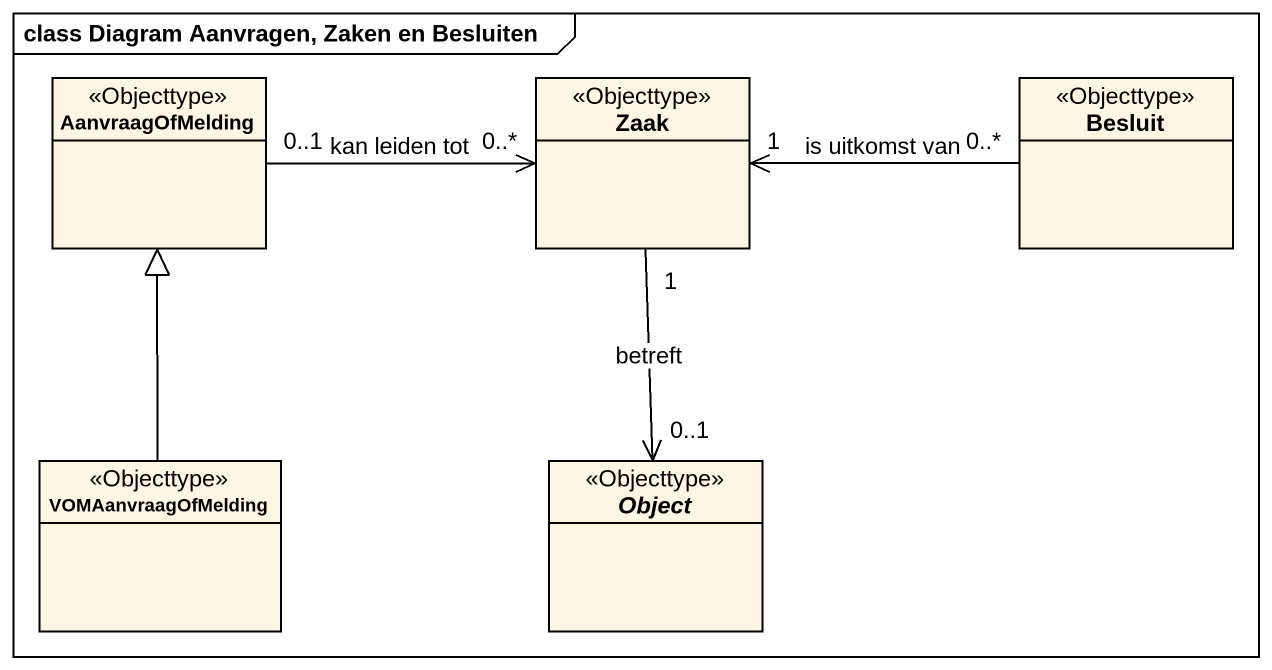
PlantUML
@startuml
mainframe class Diagram Aanvragen, Zaken en Besluiten
hide circle
hide empty members
class AanvraagOfMelding <<Objecttype>>
class Zaak <<Objecttype>>
class Besluit <<Objecttype>>
class VOMAanvraagOfMelding <<Objecttype>>
abstract class "Object" as Object_ <<Objecttype>>
AanvraagOfMelding "0..1" -right-> "0..*" Zaak : kan leiden tot
Besluit "0..*" -left-> "1" Zaak : is uitkomst van
VOMAanvraagOfMelding -up-|> AanvraagOfMelding
Object_ "0..1" <-up- "1" Zaak : betreft
@enduml
